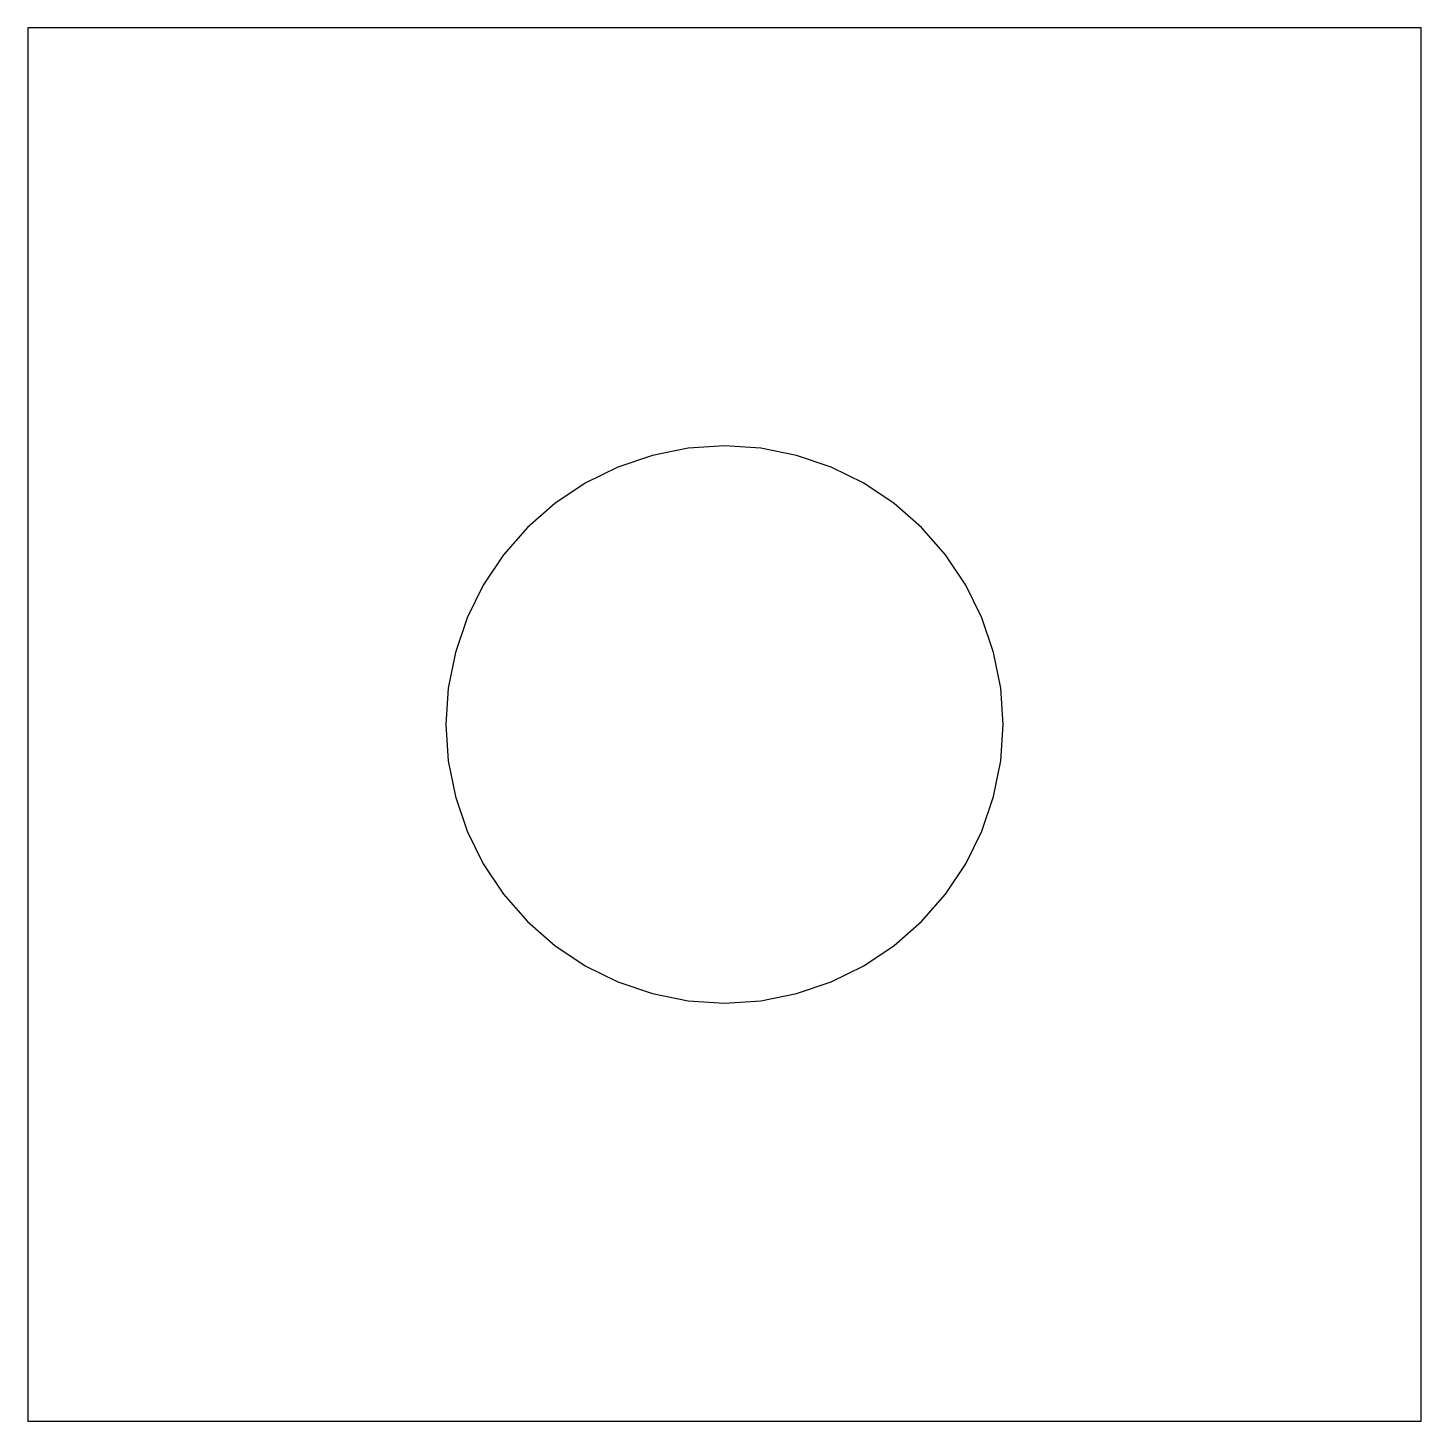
# Model space of a CAD drawing. Header units: millimetres. Extents: x -30 to 30, y -30 to 30.
import ezdxf

# ---------------------------------------------------------------- set-up
doc = ezdxf.new("R2010")
doc.units = ezdxf.units.MM
doc.layers.add('AUSSEN', color=1, linetype='CONTINUOUS')
doc.layers.add('INNEN', color=5, linetype='CONTINUOUS')

msp = doc.modelspace()

# ---------------------------------------------------------------- linework, layer by layer
at = {"layer": 'AUSSEN'}
msp.add_lwpolyline([(12, 0), (11.8973, 1.5663), (11.5911, 3.1058), (11.0866, 4.5922), (10.3923, 6), (9.5202, 7.3051), (8.4853, 8.4853), (7.3051, 9.5202), (6, 10.3923), (4.5922, 11.0866), (3.1058, 11.5911), (1.5663, 11.8973), (0, 12), (-1.5663, 11.8973), (-3.1058, 11.5911), (-4.5922, 11.0866), (-6, 10.3923), (-7.3051, 9.5202), (-8.4853, 8.4853), (-9.5202, 7.3051), (-10.3923, 6), (-11.0866, 4.5922), (-11.5911, 3.1058), (-11.8973, 1.5663), (-12, 0), (-11.8973, -1.5663), (-11.5911, -3.1058), (-11.0866, -4.5922), (-10.3923, -6), (-9.5202, -7.3051), (-8.4853, -8.4853), (-7.3051, -9.5202), (-6, -10.3923), (-4.5922, -11.0866), (-3.1058, -11.5911), (-1.5663, -11.8973), (0, -12), (1.5663, -11.8973), (3.1058, -11.5911), (4.5922, -11.0866), (6, -10.3923), (7.3051, -9.5202), (8.4853, -8.4853), (9.5202, -7.3051), (10.3923, -6), (11.0866, -4.5922), (11.5911, -3.1058), (11.8973, -1.5663)], close=True, dxfattribs=at)
at = {"layer": 'INNEN'}
msp.add_lwpolyline([(-30, -30), (30, -30), (30, 30), (-30, 30)], close=True, dxfattribs=at)

doc.saveas('drawing.dxf')
